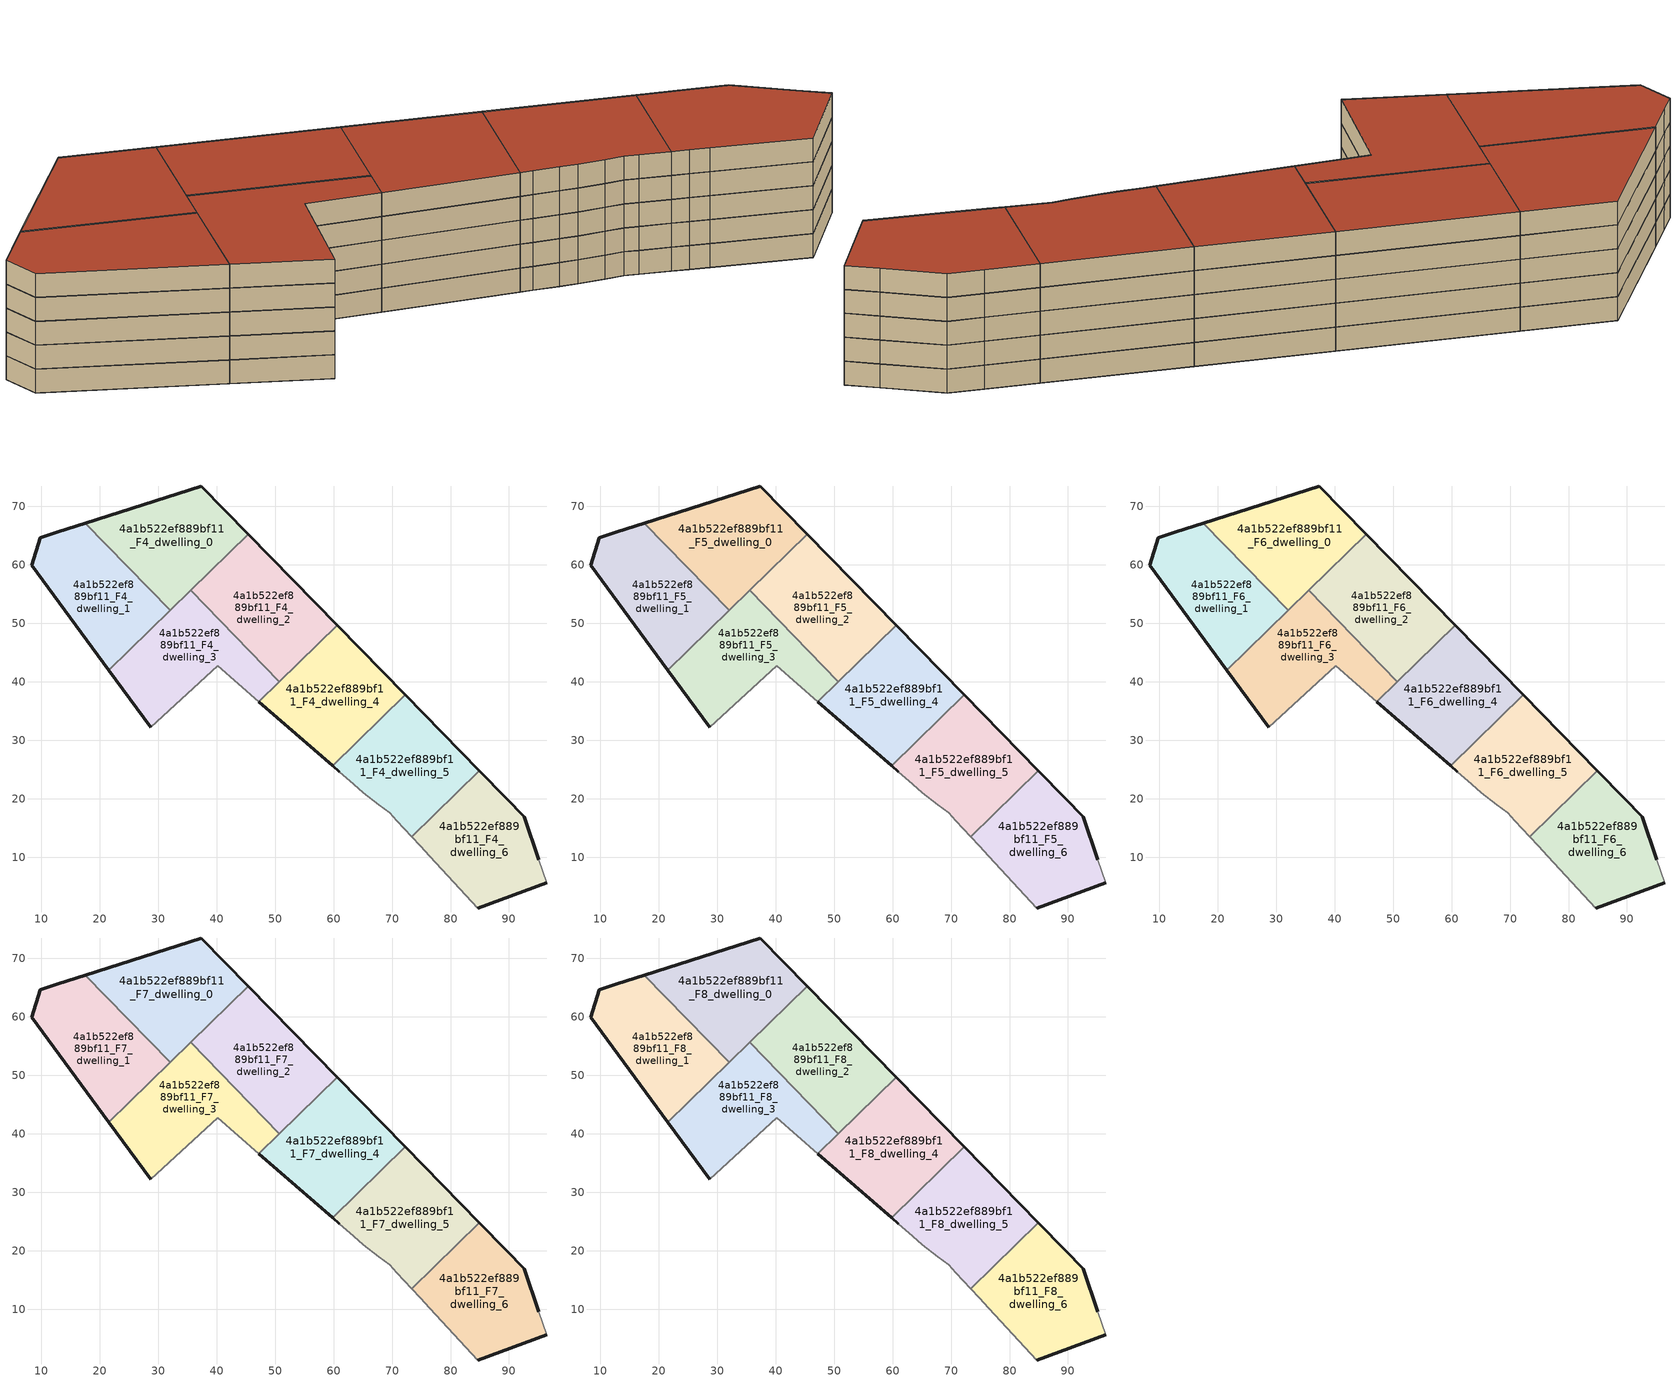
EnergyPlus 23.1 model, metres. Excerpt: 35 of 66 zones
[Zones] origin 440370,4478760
4a1b522ef889bf11_F4_dwelling_0
 floor to 4a1b522ef889bf11_F3_dwelling_0 (EU_floor_Construction): 45.41,65.28 37.37,73.5 17.57,67.16 32.09,52.28 z12
 wall outside (EU_wall_Construction): 17.57,67.16 37.37,73.5 45.41,65.28 z12:15
 wall to 4a1b522ef889bf11_F4_dwelling_1 (EU_wall_Construction): 32.09,52.28 17.57,67.16 z12:15
 wall to 4a1b522ef889bf11_F4_dwelling_2 (EU_wall_Construction): 45.41,65.28 35.53,55.63 z12:15
 wall to 4a1b522ef889bf11_F4_dwelling_3 (EU_wall_Construction): 35.53,55.63 32.09,52.28 z12:15
4a1b522ef889bf11_F4_dwelling_1
 floor to 4a1b522ef889bf11_F3_dwelling_1 (EU_floor_Construction): 32.09,52.28 17.57,67.16 12.9,65.66 9.87,64.66 8.34,59.91 21.53,41.97 z12
 wall outside (EU_wall_Construction): 21.53,41.97 8.34,59.91 9.87,64.66 12.9,65.66 17.57,67.16 z12:15
 wall to 4a1b522ef889bf11_F4_dwelling_3 (EU_wall_Construction): 32.09,52.28 21.53,41.97 z12:15
4a1b522ef889bf11_F4_dwelling_2
 floor to 4a1b522ef889bf11_F3_dwelling_2 (EU_floor_Construction): 60.62,49.7 45.41,65.28 35.53,55.63 50.74,40.06 z12
 wall outside (EU_wall_Construction): 45.41,65.28 60.62,49.7 z12:15
 wall to 4a1b522ef889bf11_F4_dwelling_3 (EU_wall_Construction): 50.74,40.06 35.53,55.63 z12:15
 wall to 4a1b522ef889bf11_F4_dwelling_4 (EU_wall_Construction): 60.62,49.7 50.74,40.06 z12:15
4a1b522ef889bf11_F4_dwelling_3
 floor to 4a1b522ef889bf11_F3_dwelling_3 (EU_floor_Construction): 47.23,36.63 50.74,40.06 35.53,55.63 21.53,41.97 28.71,32.21 40.22,42.74 z12
 wall outside (EU_wall_Construction): 28.71,32.21 21.53,41.97 z12:15
 wall adiabatic (EU_wall_Construction): 47.23,36.63 40.22,42.74 28.71,32.21 z12:15
 wall to 4a1b522ef889bf11_F4_dwelling_4 (EU_wall_Construction): 50.74,40.06 47.23,36.63 z12:15
4a1b522ef889bf11_F4_dwelling_4
 floor to 4a1b522ef889bf11_F3_dwelling_4 (EU_floor_Construction): 72.26,37.77 60.62,49.7 47.23,36.63 59.84,25.65 z12
 wall outside (EU_wall_Construction): 60.62,49.7 72.26,37.77 / 59.84,25.65 47.23,36.63 z12:15
 wall to 4a1b522ef889bf11_F4_dwelling_5 (EU_wall_Construction): 72.26,37.77 59.84,25.65 z12:15
4a1b522ef889bf11_F4_dwelling_5
 floor to 4a1b522ef889bf11_F3_dwelling_5 (EU_floor_Construction): 84.93,24.8 72.26,37.77 59.84,25.65 60.96,24.67 63.45,22.49 65.11,21.04 67.74,18.99 69.6,17.61 70.79,16.29 73.37,13.51 z12
 wall outside (EU_wall_Construction): 60.96,24.67 59.84,25.65 / 72.26,37.77 84.93,24.8 z12:15
 wall adiabatic (EU_wall_Construction): 73.37,13.51 70.79,16.29 69.6,17.61 67.74,18.99 65.11,21.04 63.45,22.49 60.96,24.67 z12:15
 wall to 4a1b522ef889bf11_F4_dwelling_6 (EU_wall_Construction): 84.93,24.8 73.37,13.51 z12:15
4a1b522ef889bf11_F4_dwelling_6
 floor to 4a1b522ef889bf11_F3_dwelling_6 (EU_floor_Construction): 96.5,5.63 95.13,9.55 92.6,16.93 89.51,20.11 84.93,24.8 73.37,13.51 74.79,11.99 76.44,10.2 84.65,1.33 z12
 wall outside (EU_wall_Construction): 96.5,5.63 84.65,1.33 / 84.93,24.8 89.51,20.11 92.6,16.93 95.13,9.55 z12:15
 wall adiabatic (EU_wall_Construction): 95.13,9.55 96.5,5.63 / 84.65,1.33 76.44,10.2 74.79,11.99 73.37,13.51 z12:15
4a1b522ef889bf11_F5_dwelling_0
 floor to 4a1b522ef889bf11_F4_dwelling_0 (EU_floor_Construction): 45.41,65.28 37.37,73.5 17.57,67.16 32.09,52.28 z15
 wall outside (EU_wall_Construction): 17.57,67.16 37.37,73.5 45.41,65.28 z15:18
 wall to 4a1b522ef889bf11_F5_dwelling_1 (EU_wall_Construction): 32.09,52.28 17.57,67.16 z15:18
 wall to 4a1b522ef889bf11_F5_dwelling_2 (EU_wall_Construction): 45.41,65.28 35.53,55.63 z15:18
 wall to 4a1b522ef889bf11_F5_dwelling_3 (EU_wall_Construction): 35.53,55.63 32.09,52.28 z15:18
4a1b522ef889bf11_F5_dwelling_1
 floor to 4a1b522ef889bf11_F4_dwelling_1 (EU_floor_Construction): 32.09,52.28 17.57,67.16 12.9,65.66 9.87,64.66 8.34,59.91 21.53,41.97 z15
 wall outside (EU_wall_Construction): 21.53,41.97 8.34,59.91 9.87,64.66 12.9,65.66 17.57,67.16 z15:18
 wall to 4a1b522ef889bf11_F5_dwelling_3 (EU_wall_Construction): 32.09,52.28 21.53,41.97 z15:18
4a1b522ef889bf11_F5_dwelling_2
 floor to 4a1b522ef889bf11_F4_dwelling_2 (EU_floor_Construction): 60.62,49.7 45.41,65.28 35.53,55.63 50.74,40.06 z15
 wall outside (EU_wall_Construction): 45.41,65.28 60.62,49.7 z15:18
 wall to 4a1b522ef889bf11_F5_dwelling_3 (EU_wall_Construction): 50.74,40.06 35.53,55.63 z15:18
 wall to 4a1b522ef889bf11_F5_dwelling_4 (EU_wall_Construction): 60.62,49.7 50.74,40.06 z15:18
4a1b522ef889bf11_F5_dwelling_3
 floor to 4a1b522ef889bf11_F4_dwelling_3 (EU_floor_Construction): 47.23,36.63 50.74,40.06 35.53,55.63 21.53,41.97 28.71,32.21 40.22,42.74 z15
 wall outside (EU_wall_Construction): 28.71,32.21 21.53,41.97 z15:18
 wall adiabatic (EU_wall_Construction): 47.23,36.63 40.22,42.74 28.71,32.21 z15:18
 wall to 4a1b522ef889bf11_F5_dwelling_4 (EU_wall_Construction): 50.74,40.06 47.23,36.63 z15:18
4a1b522ef889bf11_F5_dwelling_4
 floor to 4a1b522ef889bf11_F4_dwelling_4 (EU_floor_Construction): 72.26,37.77 60.62,49.7 47.23,36.63 59.84,25.65 z15
 wall outside (EU_wall_Construction): 60.62,49.7 72.26,37.77 / 59.84,25.65 47.23,36.63 z15:18
 wall to 4a1b522ef889bf11_F5_dwelling_5 (EU_wall_Construction): 72.26,37.77 59.84,25.65 z15:18
4a1b522ef889bf11_F5_dwelling_5
 floor to 4a1b522ef889bf11_F4_dwelling_5 (EU_floor_Construction): 84.93,24.8 72.26,37.77 59.84,25.65 60.96,24.67 63.45,22.49 65.11,21.04 67.74,18.99 69.6,17.61 70.79,16.29 73.37,13.51 z15
 wall outside (EU_wall_Construction): 60.96,24.67 59.84,25.65 / 72.26,37.77 84.93,24.8 z15:18
 wall adiabatic (EU_wall_Construction): 73.37,13.51 70.79,16.29 69.6,17.61 67.74,18.99 65.11,21.04 63.45,22.49 60.96,24.67 z15:18
 wall to 4a1b522ef889bf11_F5_dwelling_6 (EU_wall_Construction): 84.93,24.8 73.37,13.51 z15:18
4a1b522ef889bf11_F5_dwelling_6
 floor to 4a1b522ef889bf11_F4_dwelling_6 (EU_floor_Construction): 96.5,5.63 95.13,9.55 92.6,16.93 89.51,20.11 84.93,24.8 73.37,13.51 74.79,11.99 76.44,10.2 84.65,1.33 z15
 wall outside (EU_wall_Construction): 96.5,5.63 84.65,1.33 / 84.93,24.8 89.51,20.11 92.6,16.93 95.13,9.55 z15:18
 wall adiabatic (EU_wall_Construction): 95.13,9.55 96.5,5.63 / 84.65,1.33 76.44,10.2 74.79,11.99 73.37,13.51 z15:18
4a1b522ef889bf11_F6_dwelling_0
 floor to 4a1b522ef889bf11_F5_dwelling_0 (EU_floor_Construction): 45.41,65.28 37.37,73.5 17.57,67.16 32.09,52.28 z18
 wall outside (EU_wall_Construction): 17.57,67.16 37.37,73.5 45.41,65.28 z18:21
 wall to 4a1b522ef889bf11_F6_dwelling_1 (EU_wall_Construction): 32.09,52.28 17.57,67.16 z18:21
 wall to 4a1b522ef889bf11_F6_dwelling_2 (EU_wall_Construction): 45.41,65.28 35.53,55.63 z18:21
 wall to 4a1b522ef889bf11_F6_dwelling_3 (EU_wall_Construction): 35.53,55.63 32.09,52.28 z18:21
4a1b522ef889bf11_F6_dwelling_1
 floor to 4a1b522ef889bf11_F5_dwelling_1 (EU_floor_Construction): 32.09,52.28 17.57,67.16 12.9,65.66 9.87,64.66 8.34,59.91 21.53,41.97 z18
 wall outside (EU_wall_Construction): 21.53,41.97 8.34,59.91 9.87,64.66 12.9,65.66 17.57,67.16 z18:21
 wall to 4a1b522ef889bf11_F6_dwelling_3 (EU_wall_Construction): 32.09,52.28 21.53,41.97 z18:21
4a1b522ef889bf11_F6_dwelling_2
 floor to 4a1b522ef889bf11_F5_dwelling_2 (EU_floor_Construction): 60.62,49.7 45.41,65.28 35.53,55.63 50.74,40.06 z18
 wall outside (EU_wall_Construction): 45.41,65.28 60.62,49.7 z18:21
 wall to 4a1b522ef889bf11_F6_dwelling_3 (EU_wall_Construction): 50.74,40.06 35.53,55.63 z18:21
 wall to 4a1b522ef889bf11_F6_dwelling_4 (EU_wall_Construction): 60.62,49.7 50.74,40.06 z18:21
4a1b522ef889bf11_F6_dwelling_3
 floor to 4a1b522ef889bf11_F5_dwelling_3 (EU_floor_Construction): 47.23,36.63 50.74,40.06 35.53,55.63 21.53,41.97 28.71,32.21 40.22,42.74 z18
 wall outside (EU_wall_Construction): 28.71,32.21 21.53,41.97 z18:21
 wall adiabatic (EU_wall_Construction): 47.23,36.63 40.22,42.74 28.71,32.21 z18:21
 wall to 4a1b522ef889bf11_F6_dwelling_4 (EU_wall_Construction): 50.74,40.06 47.23,36.63 z18:21
4a1b522ef889bf11_F6_dwelling_4
 floor to 4a1b522ef889bf11_F5_dwelling_4 (EU_floor_Construction): 72.26,37.77 60.62,49.7 47.23,36.63 59.84,25.65 z18
 wall outside (EU_wall_Construction): 60.62,49.7 72.26,37.77 / 59.84,25.65 47.23,36.63 z18:21
 wall to 4a1b522ef889bf11_F6_dwelling_5 (EU_wall_Construction): 72.26,37.77 59.84,25.65 z18:21
4a1b522ef889bf11_F6_dwelling_5
 floor to 4a1b522ef889bf11_F5_dwelling_5 (EU_floor_Construction): 84.93,24.8 72.26,37.77 59.84,25.65 60.96,24.67 63.45,22.49 65.11,21.04 67.74,18.99 69.6,17.61 70.79,16.29 73.37,13.51 z18
 wall outside (EU_wall_Construction): 60.96,24.67 59.84,25.65 / 72.26,37.77 84.93,24.8 z18:21
 wall adiabatic (EU_wall_Construction): 73.37,13.51 70.79,16.29 69.6,17.61 67.74,18.99 65.11,21.04 63.45,22.49 60.96,24.67 z18:21
 wall to 4a1b522ef889bf11_F6_dwelling_6 (EU_wall_Construction): 84.93,24.8 73.37,13.51 z18:21
4a1b522ef889bf11_F6_dwelling_6
 floor to 4a1b522ef889bf11_F5_dwelling_6 (EU_floor_Construction): 96.5,5.63 95.13,9.55 92.6,16.93 89.51,20.11 84.93,24.8 73.37,13.51 74.79,11.99 76.44,10.2 84.65,1.33 z18
 wall outside (EU_wall_Construction): 96.5,5.63 84.65,1.33 / 84.93,24.8 89.51,20.11 92.6,16.93 95.13,9.55 z18:21
 wall adiabatic (EU_wall_Construction): 95.13,9.55 96.5,5.63 / 84.65,1.33 76.44,10.2 74.79,11.99 73.37,13.51 z18:21
4a1b522ef889bf11_F7_dwelling_0
 floor to 4a1b522ef889bf11_F6_dwelling_0 (EU_floor_Construction): 45.41,65.28 37.37,73.5 17.57,67.16 32.09,52.28 z21
 wall outside (EU_wall_Construction): 17.57,67.16 37.37,73.5 45.41,65.28 z21:24
 wall to 4a1b522ef889bf11_F7_dwelling_1 (EU_wall_Construction): 32.09,52.28 17.57,67.16 z21:24
 wall to 4a1b522ef889bf11_F7_dwelling_2 (EU_wall_Construction): 45.41,65.28 35.53,55.63 z21:24
 wall to 4a1b522ef889bf11_F7_dwelling_3 (EU_wall_Construction): 35.53,55.63 32.09,52.28 z21:24
4a1b522ef889bf11_F7_dwelling_1
 floor to 4a1b522ef889bf11_F6_dwelling_1 (EU_floor_Construction): 32.09,52.28 17.57,67.16 12.9,65.66 9.87,64.66 8.34,59.91 21.53,41.97 z21
 wall outside (EU_wall_Construction): 21.53,41.97 8.34,59.91 9.87,64.66 12.9,65.66 17.57,67.16 z21:24
 wall to 4a1b522ef889bf11_F7_dwelling_3 (EU_wall_Construction): 32.09,52.28 21.53,41.97 z21:24
4a1b522ef889bf11_F7_dwelling_2
 floor to 4a1b522ef889bf11_F6_dwelling_2 (EU_floor_Construction): 60.62,49.7 45.41,65.28 35.53,55.63 50.74,40.06 z21
 wall outside (EU_wall_Construction): 45.41,65.28 60.62,49.7 z21:24
 wall to 4a1b522ef889bf11_F7_dwelling_3 (EU_wall_Construction): 50.74,40.06 35.53,55.63 z21:24
 wall to 4a1b522ef889bf11_F7_dwelling_4 (EU_wall_Construction): 60.62,49.7 50.74,40.06 z21:24
4a1b522ef889bf11_F7_dwelling_3
 floor to 4a1b522ef889bf11_F6_dwelling_3 (EU_floor_Construction): 47.23,36.63 50.74,40.06 35.53,55.63 21.53,41.97 28.71,32.21 40.22,42.74 z21
 wall outside (EU_wall_Construction): 28.71,32.21 21.53,41.97 z21:24
 wall adiabatic (EU_wall_Construction): 47.23,36.63 40.22,42.74 28.71,32.21 z21:24
 wall to 4a1b522ef889bf11_F7_dwelling_4 (EU_wall_Construction): 50.74,40.06 47.23,36.63 z21:24
4a1b522ef889bf11_F7_dwelling_4
 floor to 4a1b522ef889bf11_F6_dwelling_4 (EU_floor_Construction): 72.26,37.77 60.62,49.7 47.23,36.63 59.84,25.65 z21
 wall outside (EU_wall_Construction): 60.62,49.7 72.26,37.77 / 59.84,25.65 47.23,36.63 z21:24
 wall to 4a1b522ef889bf11_F7_dwelling_5 (EU_wall_Construction): 72.26,37.77 59.84,25.65 z21:24
4a1b522ef889bf11_F7_dwelling_5
 floor to 4a1b522ef889bf11_F6_dwelling_5 (EU_floor_Construction): 84.93,24.8 72.26,37.77 59.84,25.65 60.96,24.67 63.45,22.49 65.11,21.04 67.74,18.99 69.6,17.61 70.79,16.29 73.37,13.51 z21
 wall outside (EU_wall_Construction): 60.96,24.67 59.84,25.65 / 72.26,37.77 84.93,24.8 z21:24
 wall adiabatic (EU_wall_Construction): 73.37,13.51 70.79,16.29 69.6,17.61 67.74,18.99 65.11,21.04 63.45,22.49 60.96,24.67 z21:24
 wall to 4a1b522ef889bf11_F7_dwelling_6 (EU_wall_Construction): 84.93,24.8 73.37,13.51 z21:24
4a1b522ef889bf11_F7_dwelling_6
 floor to 4a1b522ef889bf11_F6_dwelling_6 (EU_floor_Construction): 96.5,5.63 95.13,9.55 92.6,16.93 89.51,20.11 84.93,24.8 73.37,13.51 74.79,11.99 76.44,10.2 84.65,1.33 z21
 wall outside (EU_wall_Construction): 96.5,5.63 84.65,1.33 / 84.93,24.8 89.51,20.11 92.6,16.93 95.13,9.55 z21:24
 wall adiabatic (EU_wall_Construction): 95.13,9.55 96.5,5.63 / 84.65,1.33 76.44,10.2 74.79,11.99 73.37,13.51 z21:24
4a1b522ef889bf11_F8_dwelling_0
 floor to 4a1b522ef889bf11_F7_dwelling_0 (EU_floor_Construction): 45.41,65.28 37.37,73.5 17.57,67.16 32.09,52.28 z24
 wall outside (EU_wall_Construction): 17.57,67.16 37.37,73.5 45.41,65.28 z24:27
 wall to 4a1b522ef889bf11_F8_dwelling_1 (EU_wall_Construction): 32.09,52.28 17.57,67.16 z24:27
 wall to 4a1b522ef889bf11_F8_dwelling_2 (EU_wall_Construction): 45.41,65.28 35.53,55.63 z24:27
 wall to 4a1b522ef889bf11_F8_dwelling_3 (EU_wall_Construction): 35.53,55.63 32.09,52.28 z24:27
 roof outside (EU_roof_Construction): 37.37,73.5 45.41,65.28 32.09,52.28 17.57,67.16 z27
4a1b522ef889bf11_F8_dwelling_1
 floor to 4a1b522ef889bf11_F7_dwelling_1 (EU_floor_Construction): 32.09,52.28 17.57,67.16 12.9,65.66 9.87,64.66 8.34,59.91 21.53,41.97 z24
 wall outside (EU_wall_Construction): 21.53,41.97 8.34,59.91 9.87,64.66 12.9,65.66 17.57,67.16 z24:27
 wall to 4a1b522ef889bf11_F8_dwelling_3 (EU_wall_Construction): 32.09,52.28 21.53,41.97 z24:27
 roof outside (EU_roof_Construction): 17.57,67.16 32.09,52.28 21.53,41.97 8.34,59.91 9.87,64.66 12.9,65.66 z27
4a1b522ef889bf11_F8_dwelling_2
 floor to 4a1b522ef889bf11_F7_dwelling_2 (EU_floor_Construction): 60.62,49.7 45.41,65.28 35.53,55.63 50.74,40.06 z24
 wall outside (EU_wall_Construction): 45.41,65.28 60.62,49.7 z24:27
 wall to 4a1b522ef889bf11_F8_dwelling_3 (EU_wall_Construction): 50.74,40.06 35.53,55.63 z24:27
 wall to 4a1b522ef889bf11_F8_dwelling_4 (EU_wall_Construction): 60.62,49.7 50.74,40.06 z24:27
 roof outside (EU_roof_Construction): 45.41,65.28 60.62,49.7 50.74,40.06 35.53,55.63 z27
4a1b522ef889bf11_F8_dwelling_3
 floor to 4a1b522ef889bf11_F7_dwelling_3 (EU_floor_Construction): 47.23,36.63 50.74,40.06 35.53,55.63 21.53,41.97 28.71,32.21 40.22,42.74 z24
 wall outside (EU_wall_Construction): 28.71,32.21 21.53,41.97 z24:27
 wall adiabatic (EU_wall_Construction): 47.23,36.63 40.22,42.74 28.71,32.21 z24:27
 wall to 4a1b522ef889bf11_F8_dwelling_4 (EU_wall_Construction): 50.74,40.06 47.23,36.63 z24:27
 roof outside (EU_roof_Construction): 35.53,55.63 50.74,40.06 47.23,36.63 40.22,42.74 28.71,32.21 21.53,41.97 z27
4a1b522ef889bf11_F8_dwelling_4
 floor to 4a1b522ef889bf11_F7_dwelling_4 (EU_floor_Construction): 72.26,37.77 60.62,49.7 47.23,36.63 59.84,25.65 z24
 wall outside (EU_wall_Construction): 60.62,49.7 72.26,37.77 / 59.84,25.65 47.23,36.63 z24:27
 wall to 4a1b522ef889bf11_F8_dwelling_5 (EU_wall_Construction): 72.26,37.77 59.84,25.65 z24:27
 roof outside (EU_roof_Construction): 60.62,49.7 72.26,37.77 59.84,25.65 47.23,36.63 z27
4a1b522ef889bf11_F8_dwelling_5
 floor to 4a1b522ef889bf11_F7_dwelling_5 (EU_floor_Construction): 84.93,24.8 72.26,37.77 59.84,25.65 60.96,24.67 63.45,22.49 65.11,21.04 67.74,18.99 69.6,17.61 70.79,16.29 73.37,13.51 z24
 wall outside (EU_wall_Construction): 60.96,24.67 59.84,25.65 / 72.26,37.77 84.93,24.8 z24:27
 wall adiabatic (EU_wall_Construction): 73.37,13.51 70.79,16.29 69.6,17.61 67.74,18.99 65.11,21.04 63.45,22.49 60.96,24.67 z24:27
 wall to 4a1b522ef889bf11_F8_dwelling_6 (EU_wall_Construction): 84.93,24.8 73.37,13.51 z24:27
 roof outside (EU_roof_Construction): 72.26,37.77 84.93,24.8 73.37,13.51 70.79,16.29 69.6,17.61 67.74,18.99 65.11,21.04 63.45,22.49 60.96,24.67 59.84,25.65 z27
4a1b522ef889bf11_F8_dwelling_6
 floor to 4a1b522ef889bf11_F7_dwelling_6 (EU_floor_Construction): 96.5,5.63 95.13,9.55 92.6,16.93 89.51,20.11 84.93,24.8 73.37,13.51 74.79,11.99 76.44,10.2 84.65,1.33 z24
 wall outside (EU_wall_Construction): 96.5,5.63 84.65,1.33 / 84.93,24.8 89.51,20.11 92.6,16.93 95.13,9.55 z24:27
 wall adiabatic (EU_wall_Construction): 95.13,9.55 96.5,5.63 / 84.65,1.33 76.44,10.2 74.79,11.99 73.37,13.51 z24:27
 roof outside (EU_roof_Construction): 89.51,20.11 92.6,16.93 95.13,9.55 96.5,5.63 84.65,1.33 76.44,10.2 74.79,11.99 73.37,13.51 84.93,24.8 z27
[Building]
EU S2 Campaign: North Axis=0; Terrain=City; Solar Distribution=FullExterior
[Site:Location]
Madrid: Latitude=40.5; Longitude=-3.5; Time Zone=1; Elevation=609
[SizingPeriod:WeatherFileDays]
AnnualSizingPeriod: Begin Month=1; Begin Day of Month=1; End Month=12; End Day of Month=31; Day of Week for Start Day=Monday; Use Weather File Daylight Saving Period=No; Use Weather File Rain and Snow Indicators=No
[MATERIAL]
EU_InternalMass_Material: Roughness=MediumRough; Thickness=0.1; Conductivity=1; Density=1800; Specific Heat=900; Thermal Absorptance=0.9; Solar Absorptance=0.7; Visible Absorptance=0.7
[MATERIAL:NOMASS] Roughness=MediumRough; Thermal Absorptance=0.9; Solar Absorptance=0.7; Visible Absorptance=0.7
Name | Thermal Resistance
EU_wall_NoMass | 1.60022
EU_roof_NoMass | 1.57597
EU_floor_NoMass | 0.470652
[CONSTRUCTION]
EU_wall_Construction: EU_wall_NoMass
EU_roof_Construction: EU_roof_NoMass
EU_floor_Construction: EU_floor_NoMass
EU_InternalMass_Construction: EU_InternalMass_Material
[ZONE] Type=1; Multiplier=1; Ceiling Height=autocalculate; Floor Area=autocalculate; Part of Total Floor Area=Yes
Name | Volume
4a1b522ef889bf11_F4_dwelling_0; 4a1b522ef889bf11_F5_dwelling_0; 4a1b522ef889bf11_F6_dwelling_0; 4a1b522ef889bf11_F7_dwelling_0; 4a1b522ef889bf11_F8_dwelling_0 | 901.33
4a1b522ef889bf11_F4_dwelling_1; 4a1b522ef889bf11_F5_dwelling_1; 4a1b522ef889bf11_F6_dwelling_1; 4a1b522ef889bf11_F7_dwelling_1; 4a1b522ef889bf11_F8_dwelling_1 | 901.352
4a1b522ef889bf11_F4_dwelling_2; 4a1b522ef889bf11_F5_dwelling_2; 4a1b522ef889bf11_F6_dwelling_2; 4a1b522ef889bf11_F7_dwelling_2; 4a1b522ef889bf11_F8_dwelling_2 | 901.37
4a1b522ef889bf11_F4_dwelling_3; 4a1b522ef889bf11_F5_dwelling_3; 4a1b522ef889bf11_F6_dwelling_3; 4a1b522ef889bf11_F7_dwelling_3; 4a1b522ef889bf11_F8_dwelling_3 | 901.298
4a1b522ef889bf11_F4_dwelling_4; 4a1b522ef889bf11_F5_dwelling_4; 4a1b522ef889bf11_F6_dwelling_4; 4a1b522ef889bf11_F7_dwelling_4; 4a1b522ef889bf11_F8_dwelling_4 | 901.339
4a1b522ef889bf11_F4_dwelling_5; 4a1b522ef889bf11_F5_dwelling_5; 4a1b522ef889bf11_F6_dwelling_5; 4a1b522ef889bf11_F7_dwelling_5; 4a1b522ef889bf11_F8_dwelling_5 | 901.329
4a1b522ef889bf11_F4_dwelling_6; 4a1b522ef889bf11_F5_dwelling_6; 4a1b522ef889bf11_F6_dwelling_6; 4a1b522ef889bf11_F7_dwelling_6; 4a1b522ef889bf11_F8_dwelling_6 | 901.346
[INTERNALMASS] Construction=EU_InternalMass_Construction
Name | Zone or ZoneList | Surface Area
4a1b522ef889bf11_F4_dwelling_0_EU_InternalMass | 4a1b522ef889bf11_F4_dwelling_0 | 300.444
4a1b522ef889bf11_F4_dwelling_1_EU_InternalMass | 4a1b522ef889bf11_F4_dwelling_1 | 300.452
4a1b522ef889bf11_F4_dwelling_2_EU_InternalMass | 4a1b522ef889bf11_F4_dwelling_2 | 300.46
4a1b522ef889bf11_F4_dwelling_3_EU_InternalMass | 4a1b522ef889bf11_F4_dwelling_3 | 300.431
4a1b522ef889bf11_F4_dwelling_4_EU_InternalMass | 4a1b522ef889bf11_F4_dwelling_4 | 300.446
4a1b522ef889bf11_F4_dwelling_5_EU_InternalMass | 4a1b522ef889bf11_F4_dwelling_5 | 300.443
4a1b522ef889bf11_F4_dwelling_6_EU_InternalMass | 4a1b522ef889bf11_F4_dwelling_6 | 300.449
4a1b522ef889bf11_F5_dwelling_0_EU_InternalMass | 4a1b522ef889bf11_F5_dwelling_0 | 300.444
4a1b522ef889bf11_F5_dwelling_1_EU_InternalMass | 4a1b522ef889bf11_F5_dwelling_1 | 300.452
4a1b522ef889bf11_F5_dwelling_2_EU_InternalMass | 4a1b522ef889bf11_F5_dwelling_2 | 300.46
4a1b522ef889bf11_F5_dwelling_3_EU_InternalMass | 4a1b522ef889bf11_F5_dwelling_3 | 300.431
4a1b522ef889bf11_F5_dwelling_4_EU_InternalMass | 4a1b522ef889bf11_F5_dwelling_4 | 300.446
4a1b522ef889bf11_F5_dwelling_5_EU_InternalMass | 4a1b522ef889bf11_F5_dwelling_5 | 300.443
4a1b522ef889bf11_F5_dwelling_6_EU_InternalMass | 4a1b522ef889bf11_F5_dwelling_6 | 300.449
4a1b522ef889bf11_F6_dwelling_0_EU_InternalMass | 4a1b522ef889bf11_F6_dwelling_0 | 300.444
4a1b522ef889bf11_F6_dwelling_1_EU_InternalMass | 4a1b522ef889bf11_F6_dwelling_1 | 300.452
4a1b522ef889bf11_F6_dwelling_2_EU_InternalMass | 4a1b522ef889bf11_F6_dwelling_2 | 300.46
4a1b522ef889bf11_F6_dwelling_3_EU_InternalMass | 4a1b522ef889bf11_F6_dwelling_3 | 300.431
4a1b522ef889bf11_F6_dwelling_4_EU_InternalMass | 4a1b522ef889bf11_F6_dwelling_4 | 300.446
4a1b522ef889bf11_F6_dwelling_5_EU_InternalMass | 4a1b522ef889bf11_F6_dwelling_5 | 300.443
4a1b522ef889bf11_F6_dwelling_6_EU_InternalMass | 4a1b522ef889bf11_F6_dwelling_6 | 300.449
4a1b522ef889bf11_F7_dwelling_0_EU_InternalMass | 4a1b522ef889bf11_F7_dwelling_0 | 300.444
4a1b522ef889bf11_F7_dwelling_1_EU_InternalMass | 4a1b522ef889bf11_F7_dwelling_1 | 300.452
4a1b522ef889bf11_F7_dwelling_2_EU_InternalMass | 4a1b522ef889bf11_F7_dwelling_2 | 300.46
4a1b522ef889bf11_F7_dwelling_3_EU_InternalMass | 4a1b522ef889bf11_F7_dwelling_3 | 300.431
4a1b522ef889bf11_F7_dwelling_4_EU_InternalMass | 4a1b522ef889bf11_F7_dwelling_4 | 300.446
4a1b522ef889bf11_F7_dwelling_5_EU_InternalMass | 4a1b522ef889bf11_F7_dwelling_5 | 300.443
4a1b522ef889bf11_F7_dwelling_6_EU_InternalMass | 4a1b522ef889bf11_F7_dwelling_6 | 300.449
4a1b522ef889bf11_F8_dwelling_0_EU_InternalMass | 4a1b522ef889bf11_F8_dwelling_0 | 300.444
4a1b522ef889bf11_F8_dwelling_1_EU_InternalMass | 4a1b522ef889bf11_F8_dwelling_1 | 300.452
4a1b522ef889bf11_F8_dwelling_2_EU_InternalMass | 4a1b522ef889bf11_F8_dwelling_2 | 300.46
4a1b522ef889bf11_F8_dwelling_3_EU_InternalMass | 4a1b522ef889bf11_F8_dwelling_3 | 300.431
4a1b522ef889bf11_F8_dwelling_4_EU_InternalMass | 4a1b522ef889bf11_F8_dwelling_4 | 300.446
4a1b522ef889bf11_F8_dwelling_5_EU_InternalMass | 4a1b522ef889bf11_F8_dwelling_5 | 300.443
4a1b522ef889bf11_F8_dwelling_6_EU_InternalMass | 4a1b522ef889bf11_F8_dwelling_6 | 300.449
[OTHEREQUIPMENT] Fuel Type=Electricity; Design Level Calculation Method=Watts/Area; Power per Zone Floor Area=1; Fraction Latent=0; Fraction Radiant=0; Fraction Lost=0; Carbon Dioxide Generation Rate=0; EndUse Subcategory=EU_Step8_InternalGains
Name | Zone or ZoneList or Space or SpaceList | Schedule
EU_Step8_InternalGain_4a1b522ef889bf11_F4_dwelling_0_f000 | 4a1b522ef889bf11_F4_dwelling_0 | EU_Step8_GainSchedule_4a1b522ef889bf11_F4_dwelling_0_f000
EU_Step8_InternalGain_4a1b522ef889bf11_F4_dwelling_1_f000 | 4a1b522ef889bf11_F4_dwelling_1 | EU_Step8_GainSchedule_4a1b522ef889bf11_F4_dwelling_1_f000
EU_Step8_InternalGain_4a1b522ef889bf11_F4_dwelling_2_f000 | 4a1b522ef889bf11_F4_dwelling_2 | EU_Step8_GainSchedule_4a1b522ef889bf11_F4_dwelling_2_f000
EU_Step8_InternalGain_4a1b522ef889bf11_F4_dwelling_3_f000 | 4a1b522ef889bf11_F4_dwelling_3 | EU_Step8_GainSchedule_4a1b522ef889bf11_F4_dwelling_3_f000
EU_Step8_InternalGain_4a1b522ef889bf11_F4_dwelling_4_f000 | 4a1b522ef889bf11_F4_dwelling_4 | EU_Step8_GainSchedule_4a1b522ef889bf11_F4_dwelling_4_f000
EU_Step8_InternalGain_4a1b522ef889bf11_F4_dwelling_5_f000 | 4a1b522ef889bf11_F4_dwelling_5 | EU_Step8_GainSchedule_4a1b522ef889bf11_F4_dwelling_5_f000
EU_Step8_InternalGain_4a1b522ef889bf11_F4_dwelling_6_f000 | 4a1b522ef889bf11_F4_dwelling_6 | EU_Step8_GainSchedule_4a1b522ef889bf11_F4_dwelling_6_f000
EU_Step8_InternalGain_4a1b522ef889bf11_F5_dwelling_0_f000 | 4a1b522ef889bf11_F5_dwelling_0 | EU_Step8_GainSchedule_4a1b522ef889bf11_F5_dwelling_0_f000
EU_Step8_InternalGain_4a1b522ef889bf11_F5_dwelling_1_f000 | 4a1b522ef889bf11_F5_dwelling_1 | EU_Step8_GainSchedule_4a1b522ef889bf11_F5_dwelling_1_f000
EU_Step8_InternalGain_4a1b522ef889bf11_F5_dwelling_2_f000 | 4a1b522ef889bf11_F5_dwelling_2 | EU_Step8_GainSchedule_4a1b522ef889bf11_F5_dwelling_2_f000
EU_Step8_InternalGain_4a1b522ef889bf11_F5_dwelling_3_f000 | 4a1b522ef889bf11_F5_dwelling_3 | EU_Step8_GainSchedule_4a1b522ef889bf11_F5_dwelling_3_f000
EU_Step8_InternalGain_4a1b522ef889bf11_F5_dwelling_4_f000 | 4a1b522ef889bf11_F5_dwelling_4 | EU_Step8_GainSchedule_4a1b522ef889bf11_F5_dwelling_4_f000
EU_Step8_InternalGain_4a1b522ef889bf11_F5_dwelling_5_f000 | 4a1b522ef889bf11_F5_dwelling_5 | EU_Step8_GainSchedule_4a1b522ef889bf11_F5_dwelling_5_f000
EU_Step8_InternalGain_4a1b522ef889bf11_F5_dwelling_6_f000 | 4a1b522ef889bf11_F5_dwelling_6 | EU_Step8_GainSchedule_4a1b522ef889bf11_F5_dwelling_6_f000
EU_Step8_InternalGain_4a1b522ef889bf11_F6_dwelling_0_f000 | 4a1b522ef889bf11_F6_dwelling_0 | EU_Step8_GainSchedule_4a1b522ef889bf11_F6_dwelling_0_f000
EU_Step8_InternalGain_4a1b522ef889bf11_F6_dwelling_1_f000 | 4a1b522ef889bf11_F6_dwelling_1 | EU_Step8_GainSchedule_4a1b522ef889bf11_F6_dwelling_1_f000
EU_Step8_InternalGain_4a1b522ef889bf11_F6_dwelling_2_f000 | 4a1b522ef889bf11_F6_dwelling_2 | EU_Step8_GainSchedule_4a1b522ef889bf11_F6_dwelling_2_f000
EU_Step8_InternalGain_4a1b522ef889bf11_F6_dwelling_3_f000 | 4a1b522ef889bf11_F6_dwelling_3 | EU_Step8_GainSchedule_4a1b522ef889bf11_F6_dwelling_3_f000
EU_Step8_InternalGain_4a1b522ef889bf11_F6_dwelling_4_f000 | 4a1b522ef889bf11_F6_dwelling_4 | EU_Step8_GainSchedule_4a1b522ef889bf11_F6_dwelling_4_f000
EU_Step8_InternalGain_4a1b522ef889bf11_F6_dwelling_5_f000 | 4a1b522ef889bf11_F6_dwelling_5 | EU_Step8_GainSchedule_4a1b522ef889bf11_F6_dwelling_5_f000
EU_Step8_InternalGain_4a1b522ef889bf11_F6_dwelling_6_f000 | 4a1b522ef889bf11_F6_dwelling_6 | EU_Step8_GainSchedule_4a1b522ef889bf11_F6_dwelling_6_f000
EU_Step8_InternalGain_4a1b522ef889bf11_F7_dwelling_0_f000 | 4a1b522ef889bf11_F7_dwelling_0 | EU_Step8_GainSchedule_4a1b522ef889bf11_F7_dwelling_0_f000
EU_Step8_InternalGain_4a1b522ef889bf11_F7_dwelling_1_f000 | 4a1b522ef889bf11_F7_dwelling_1 | EU_Step8_GainSchedule_4a1b522ef889bf11_F7_dwelling_1_f000
EU_Step8_InternalGain_4a1b522ef889bf11_F7_dwelling_2_f000 | 4a1b522ef889bf11_F7_dwelling_2 | EU_Step8_GainSchedule_4a1b522ef889bf11_F7_dwelling_2_f000
EU_Step8_InternalGain_4a1b522ef889bf11_F7_dwelling_3_f000 | 4a1b522ef889bf11_F7_dwelling_3 | EU_Step8_GainSchedule_4a1b522ef889bf11_F7_dwelling_3_f000
EU_Step8_InternalGain_4a1b522ef889bf11_F7_dwelling_4_f000 | 4a1b522ef889bf11_F7_dwelling_4 | EU_Step8_GainSchedule_4a1b522ef889bf11_F7_dwelling_4_f000
EU_Step8_InternalGain_4a1b522ef889bf11_F7_dwelling_5_f000 | 4a1b522ef889bf11_F7_dwelling_5 | EU_Step8_GainSchedule_4a1b522ef889bf11_F7_dwelling_5_f000
EU_Step8_InternalGain_4a1b522ef889bf11_F7_dwelling_6_f000 | 4a1b522ef889bf11_F7_dwelling_6 | EU_Step8_GainSchedule_4a1b522ef889bf11_F7_dwelling_6_f000
EU_Step8_InternalGain_4a1b522ef889bf11_F8_dwelling_0_f000 | 4a1b522ef889bf11_F8_dwelling_0 | EU_Step8_GainSchedule_4a1b522ef889bf11_F8_dwelling_0_f000
EU_Step8_InternalGain_4a1b522ef889bf11_F8_dwelling_1_f000 | 4a1b522ef889bf11_F8_dwelling_1 | EU_Step8_GainSchedule_4a1b522ef889bf11_F8_dwelling_1_f000
EU_Step8_InternalGain_4a1b522ef889bf11_F8_dwelling_2_f000 | 4a1b522ef889bf11_F8_dwelling_2 | EU_Step8_GainSchedule_4a1b522ef889bf11_F8_dwelling_2_f000
EU_Step8_InternalGain_4a1b522ef889bf11_F8_dwelling_3_f000 | 4a1b522ef889bf11_F8_dwelling_3 | EU_Step8_GainSchedule_4a1b522ef889bf11_F8_dwelling_3_f000
EU_Step8_InternalGain_4a1b522ef889bf11_F8_dwelling_4_f000 | 4a1b522ef889bf11_F8_dwelling_4 | EU_Step8_GainSchedule_4a1b522ef889bf11_F8_dwelling_4_f000
EU_Step8_InternalGain_4a1b522ef889bf11_F8_dwelling_5_f000 | 4a1b522ef889bf11_F8_dwelling_5 | EU_Step8_GainSchedule_4a1b522ef889bf11_F8_dwelling_5_f000
EU_Step8_InternalGain_4a1b522ef889bf11_F8_dwelling_6_f000 | 4a1b522ef889bf11_F8_dwelling_6 | EU_Step8_GainSchedule_4a1b522ef889bf11_F8_dwelling_6_f000
[ZONEVENTILATION:DESIGNFLOWRATE] Schedule=EU_AlwaysOn; Design Flow Rate Calculation Method=AirChanges/Hour; Air Changes per Hour=0.480704; Ventilation Type=Natural; Fan Pressure Rise=0; Fan Total Efficiency=1; Constant Term Coefficient=1; Temperature Term Coefficient=0; Velocity Term Coefficient=0; Velocity Squared Term Coefficient=0; Minimum Indoor Temperature=-100; Maximum Indoor Temperature=100; Delta Temperature=-100; Minimum Outdoor Temperature=-100; Maximum Outdoor Temperature=100; Maximum Wind Speed=40
Name | Zone or ZoneList or Space or SpaceList
EU_ConstantAir_4a1b522ef889bf11_F4_dwelling_0 | 4a1b522ef889bf11_F4_dwelling_0
EU_ConstantAir_4a1b522ef889bf11_F4_dwelling_1 | 4a1b522ef889bf11_F4_dwelling_1
EU_ConstantAir_4a1b522ef889bf11_F4_dwelling_2 | 4a1b522ef889bf11_F4_dwelling_2
EU_ConstantAir_4a1b522ef889bf11_F4_dwelling_3 | 4a1b522ef889bf11_F4_dwelling_3
EU_ConstantAir_4a1b522ef889bf11_F4_dwelling_4 | 4a1b522ef889bf11_F4_dwelling_4
EU_ConstantAir_4a1b522ef889bf11_F4_dwelling_5 | 4a1b522ef889bf11_F4_dwelling_5
EU_ConstantAir_4a1b522ef889bf11_F4_dwelling_6 | 4a1b522ef889bf11_F4_dwelling_6
EU_ConstantAir_4a1b522ef889bf11_F5_dwelling_0 | 4a1b522ef889bf11_F5_dwelling_0
EU_ConstantAir_4a1b522ef889bf11_F5_dwelling_1 | 4a1b522ef889bf11_F5_dwelling_1
EU_ConstantAir_4a1b522ef889bf11_F5_dwelling_2 | 4a1b522ef889bf11_F5_dwelling_2
EU_ConstantAir_4a1b522ef889bf11_F5_dwelling_3 | 4a1b522ef889bf11_F5_dwelling_3
EU_ConstantAir_4a1b522ef889bf11_F5_dwelling_4 | 4a1b522ef889bf11_F5_dwelling_4
EU_ConstantAir_4a1b522ef889bf11_F5_dwelling_5 | 4a1b522ef889bf11_F5_dwelling_5
EU_ConstantAir_4a1b522ef889bf11_F5_dwelling_6 | 4a1b522ef889bf11_F5_dwelling_6
EU_ConstantAir_4a1b522ef889bf11_F6_dwelling_0 | 4a1b522ef889bf11_F6_dwelling_0
EU_ConstantAir_4a1b522ef889bf11_F6_dwelling_1 | 4a1b522ef889bf11_F6_dwelling_1
EU_ConstantAir_4a1b522ef889bf11_F6_dwelling_2 | 4a1b522ef889bf11_F6_dwelling_2
EU_ConstantAir_4a1b522ef889bf11_F6_dwelling_3 | 4a1b522ef889bf11_F6_dwelling_3
EU_ConstantAir_4a1b522ef889bf11_F6_dwelling_4 | 4a1b522ef889bf11_F6_dwelling_4
EU_ConstantAir_4a1b522ef889bf11_F6_dwelling_5 | 4a1b522ef889bf11_F6_dwelling_5
EU_ConstantAir_4a1b522ef889bf11_F6_dwelling_6 | 4a1b522ef889bf11_F6_dwelling_6
EU_ConstantAir_4a1b522ef889bf11_F7_dwelling_0 | 4a1b522ef889bf11_F7_dwelling_0
EU_ConstantAir_4a1b522ef889bf11_F7_dwelling_1 | 4a1b522ef889bf11_F7_dwelling_1
EU_ConstantAir_4a1b522ef889bf11_F7_dwelling_2 | 4a1b522ef889bf11_F7_dwelling_2
EU_ConstantAir_4a1b522ef889bf11_F7_dwelling_3 | 4a1b522ef889bf11_F7_dwelling_3
EU_ConstantAir_4a1b522ef889bf11_F7_dwelling_4 | 4a1b522ef889bf11_F7_dwelling_4
EU_ConstantAir_4a1b522ef889bf11_F7_dwelling_5 | 4a1b522ef889bf11_F7_dwelling_5
EU_ConstantAir_4a1b522ef889bf11_F7_dwelling_6 | 4a1b522ef889bf11_F7_dwelling_6
EU_ConstantAir_4a1b522ef889bf11_F8_dwelling_0 | 4a1b522ef889bf11_F8_dwelling_0
EU_ConstantAir_4a1b522ef889bf11_F8_dwelling_1 | 4a1b522ef889bf11_F8_dwelling_1
EU_ConstantAir_4a1b522ef889bf11_F8_dwelling_2 | 4a1b522ef889bf11_F8_dwelling_2
EU_ConstantAir_4a1b522ef889bf11_F8_dwelling_3 | 4a1b522ef889bf11_F8_dwelling_3
EU_ConstantAir_4a1b522ef889bf11_F8_dwelling_4 | 4a1b522ef889bf11_F8_dwelling_4
EU_ConstantAir_4a1b522ef889bf11_F8_dwelling_5 | 4a1b522ef889bf11_F8_dwelling_5
EU_ConstantAir_4a1b522ef889bf11_F8_dwelling_6 | 4a1b522ef889bf11_F8_dwelling_6
[HVACTEMPLATE:THERMOSTAT] Constant Heating Setpoint=20; Constant Cooling Setpoint=50
EU_HeatOnly_4a1b522ef889bf11_F6_dwelling_2; EU_HeatOnly_4a1b522ef889bf11_F6_dwelling_3; EU_HeatOnly_4a1b522ef889bf11_F6_dwelling_4; EU_HeatOnly_4a1b522ef889bf11_F6_dwelling_5; EU_HeatOnly_4a1b522ef889bf11_F6_dwelling_6; EU_HeatOnly_4a1b522ef889bf11_F7_dwelling_0; EU_HeatOnly_4a1b522ef889bf11_F7_dwelling_1; EU_HeatOnly_4a1b522ef889bf11_F7_dwelling_2; EU_HeatOnly_4a1b522ef889bf11_F7_dwelling_3; EU_HeatOnly_4a1b522ef889bf11_F7_dwelling_4; EU_HeatOnly_4a1b522ef889bf11_F7_dwelling_5; EU_HeatOnly_4a1b522ef889bf11_F7_dwelling_6; EU_HeatOnly_4a1b522ef889bf11_F8_dwelling_0; EU_HeatOnly_4a1b522ef889bf11_F8_dwelling_1; EU_HeatOnly_4a1b522ef889bf11_F8_dwelling_2; EU_HeatOnly_4a1b522ef889bf11_F8_dwelling_3; EU_HeatOnly_4a1b522ef889bf11_F8_dwelling_4; EU_HeatOnly_4a1b522ef889bf11_F8_dwelling_5
[HVACTEMPLATE:ZONE:IDEALLOADSAIRSYSTEM] System Availability Schedule=EU_AlwaysOn; Maximum Heating Supply Air Temperature=50; Minimum Cooling Supply Air Temperature=13; Maximum Heating Supply Air Humidity Ratio=0.0156; Minimum Cooling Supply Air Humidity Ratio=0.0077; Heating Limit=NoLimit; Cooling Limit=NoLimit; Heating Availability Schedule=EU_AlwaysOn; Cooling Availability Schedule=EU_CoolingOff; Dehumidification Control Type=ConstantSensibleHeatRatio; Cooling Sensible Heat Ratio=0.7; Dehumidification Setpoint=60; Humidification Control Type=None; Humidification Setpoint=30; Outdoor Air Method=None; Outdoor Air Flow Rate per Person=0.00944; Outdoor Air Flow Rate per Zone Floor Area=0; Outdoor Air Flow Rate per Zone=0; Demand Controlled Ventilation Type=None; Outdoor Air Economizer Type=NoEconomizer; Heat Recovery Type=None; Sensible Heat Recovery Effectiveness=0.7; Latent Heat Recovery Effectiveness=0.65
Name | Template Thermostat
4a1b522ef889bf11_F4_dwelling_0 | EU_HeatOnly_4a1b522ef889bf11_F4_dwelling_0
4a1b522ef889bf11_F4_dwelling_1 | EU_HeatOnly_4a1b522ef889bf11_F4_dwelling_1
4a1b522ef889bf11_F4_dwelling_2 | EU_HeatOnly_4a1b522ef889bf11_F4_dwelling_2
4a1b522ef889bf11_F4_dwelling_3 | EU_HeatOnly_4a1b522ef889bf11_F4_dwelling_3
4a1b522ef889bf11_F4_dwelling_4 | EU_HeatOnly_4a1b522ef889bf11_F4_dwelling_4
4a1b522ef889bf11_F4_dwelling_5 | EU_HeatOnly_4a1b522ef889bf11_F4_dwelling_5
4a1b522ef889bf11_F4_dwelling_6 | EU_HeatOnly_4a1b522ef889bf11_F4_dwelling_6
4a1b522ef889bf11_F5_dwelling_0 | EU_HeatOnly_4a1b522ef889bf11_F5_dwelling_0
4a1b522ef889bf11_F5_dwelling_1 | EU_HeatOnly_4a1b522ef889bf11_F5_dwelling_1
4a1b522ef889bf11_F5_dwelling_2 | EU_HeatOnly_4a1b522ef889bf11_F5_dwelling_2
4a1b522ef889bf11_F5_dwelling_3 | EU_HeatOnly_4a1b522ef889bf11_F5_dwelling_3
4a1b522ef889bf11_F5_dwelling_4 | EU_HeatOnly_4a1b522ef889bf11_F5_dwelling_4
4a1b522ef889bf11_F5_dwelling_5 | EU_HeatOnly_4a1b522ef889bf11_F5_dwelling_5
4a1b522ef889bf11_F5_dwelling_6 | EU_HeatOnly_4a1b522ef889bf11_F5_dwelling_6
4a1b522ef889bf11_F6_dwelling_0 | EU_HeatOnly_4a1b522ef889bf11_F6_dwelling_0
4a1b522ef889bf11_F6_dwelling_1 | EU_HeatOnly_4a1b522ef889bf11_F6_dwelling_1
4a1b522ef889bf11_F6_dwelling_2 | EU_HeatOnly_4a1b522ef889bf11_F6_dwelling_2
4a1b522ef889bf11_F6_dwelling_3 | EU_HeatOnly_4a1b522ef889bf11_F6_dwelling_3
4a1b522ef889bf11_F6_dwelling_4 | EU_HeatOnly_4a1b522ef889bf11_F6_dwelling_4
4a1b522ef889bf11_F6_dwelling_5 | EU_HeatOnly_4a1b522ef889bf11_F6_dwelling_5
4a1b522ef889bf11_F6_dwelling_6 | EU_HeatOnly_4a1b522ef889bf11_F6_dwelling_6
4a1b522ef889bf11_F7_dwelling_0 | EU_HeatOnly_4a1b522ef889bf11_F7_dwelling_0
4a1b522ef889bf11_F7_dwelling_1 | EU_HeatOnly_4a1b522ef889bf11_F7_dwelling_1
4a1b522ef889bf11_F7_dwelling_2 | EU_HeatOnly_4a1b522ef889bf11_F7_dwelling_2
4a1b522ef889bf11_F7_dwelling_3 | EU_HeatOnly_4a1b522ef889bf11_F7_dwelling_3
4a1b522ef889bf11_F7_dwelling_4 | EU_HeatOnly_4a1b522ef889bf11_F7_dwelling_4
4a1b522ef889bf11_F7_dwelling_5 | EU_HeatOnly_4a1b522ef889bf11_F7_dwelling_5
4a1b522ef889bf11_F7_dwelling_6 | EU_HeatOnly_4a1b522ef889bf11_F7_dwelling_6
4a1b522ef889bf11_F8_dwelling_0 | EU_HeatOnly_4a1b522ef889bf11_F8_dwelling_0
4a1b522ef889bf11_F8_dwelling_1 | EU_HeatOnly_4a1b522ef889bf11_F8_dwelling_1
4a1b522ef889bf11_F8_dwelling_2 | EU_HeatOnly_4a1b522ef889bf11_F8_dwelling_2
4a1b522ef889bf11_F8_dwelling_3 | EU_HeatOnly_4a1b522ef889bf11_F8_dwelling_3
4a1b522ef889bf11_F8_dwelling_4 | EU_HeatOnly_4a1b522ef889bf11_F8_dwelling_4
4a1b522ef889bf11_F8_dwelling_5 | EU_HeatOnly_4a1b522ef889bf11_F8_dwelling_5
4a1b522ef889bf11_F8_dwelling_6 | EU_HeatOnly_4a1b522ef889bf11_F8_dwelling_6
[SIZING:ZONE] Zone Cooling Design Supply Air Temperature Input Method=SupplyAirTemperature; Zone Cooling Design Supply Air Temperature=13; Zone Heating Design Supply Air Temperature Input Method=SupplyAirTemperature; Zone Heating Design Supply Air Temperature=50; Zone Cooling Design Supply Air Humidity Ratio=0.008; Zone Heating Design Supply Air Humidity Ratio=0.008; Cooling Design Air Flow Method=DesignDay; Cooling Design Air Flow Rate=0; Cooling Minimum Air Flow per Zone Floor Area=0.000762; Cooling Minimum Air Flow=0; Cooling Minimum Air Flow Fraction=0.2; Heating Design Air Flow Method=DesignDay; Heating Design Air Flow Rate=0; Heating Maximum Air Flow per Zone Floor Area=0.002032; Heating Maximum Air Flow=0.141576; Heating Maximum Air Flow Fraction=0.3; Account for Dedicated Outdoor Air System=No; Dedicated Outdoor Air System Control Strategy=NeutralSupplyAir; Dedicated Outdoor Air Low Setpoint Temperature for Design=autosize; Dedicated Outdoor Air High Setpoint Temperature for Design=autosize; Zone Load Sizing Method=Sensible Load Only No Latent Load; Zone Latent Cooling Design Supply Air Humidity Ratio Input Method=HumidityRatioDifference; Zone Cooling Design Supply Air Humidity Ratio Difference=0.005; Zone Latent Heating Design Supply Air Humidity Ratio Input Method=HumidityRatioDifference; Zone Humidification Design Supply Air Humidity Ratio Difference=0.005
4a1b522ef889bf11_F4_dwelling_0; 4a1b522ef889bf11_F4_dwelling_1; 4a1b522ef889bf11_F4_dwelling_2; 4a1b522ef889bf11_F4_dwelling_3; 4a1b522ef889bf11_F4_dwelling_4; 4a1b522ef889bf11_F4_dwelling_5; 4a1b522ef889bf11_F4_dwelling_6; 4a1b522ef889bf11_F5_dwelling_0; 4a1b522ef889bf11_F5_dwelling_1; 4a1b522ef889bf11_F5_dwelling_2; 4a1b522ef889bf11_F5_dwelling_3; 4a1b522ef889bf11_F5_dwelling_4; 4a1b522ef889bf11_F5_dwelling_5; 4a1b522ef889bf11_F5_dwelling_6; 4a1b522ef889bf11_F6_dwelling_0; 4a1b522ef889bf11_F6_dwelling_1; 4a1b522ef889bf11_F6_dwelling_2; 4a1b522ef889bf11_F6_dwelling_3; 4a1b522ef889bf11_F6_dwelling_4; 4a1b522ef889bf11_F6_dwelling_5; 4a1b522ef889bf11_F6_dwelling_6; 4a1b522ef889bf11_F7_dwelling_0; 4a1b522ef889bf11_F7_dwelling_1; 4a1b522ef889bf11_F7_dwelling_2; 4a1b522ef889bf11_F7_dwelling_3; 4a1b522ef889bf11_F7_dwelling_4; 4a1b522ef889bf11_F7_dwelling_5; 4a1b522ef889bf11_F7_dwelling_6; 4a1b522ef889bf11_F8_dwelling_0; 4a1b522ef889bf11_F8_dwelling_1; 4a1b522ef889bf11_F8_dwelling_2; 4a1b522ef889bf11_F8_dwelling_3; 4a1b522ef889bf11_F8_dwelling_4; 4a1b522ef889bf11_F8_dwelling_5; 4a1b522ef889bf11_F8_dwelling_6
[SCHEDULE:CONSTANT]
Name | Hourly Value
EU_AlwaysOn | 1
EU_CoolingOff | 0
[SCHEDULE:FILE] Column Number=1; Rows to Skip at Top=0; Number of Hours of Data=8760; Column Separator=Comma; Interpolate to Timestep=No; Minutes per Item=60; Adjust Schedule for Daylight Savings=Yes
Name | File
EU_Step8_GainSchedule_4a1b522ef889bf11_F4_dwelling_0_f000 | ../../schedules/4a1b522ef889bf11/4a1b522ef889bf11_F4_dwelling_0_f000_gain.csv
EU_Step8_GainSchedule_4a1b522ef889bf11_F4_dwelling_1_f000 | ../../schedules/4a1b522ef889bf11/4a1b522ef889bf11_F4_dwelling_1_f000_gain.csv
EU_Step8_GainSchedule_4a1b522ef889bf11_F4_dwelling_2_f000 | ../../schedules/4a1b522ef889bf11/4a1b522ef889bf11_F4_dwelling_2_f000_gain.csv
EU_Step8_GainSchedule_4a1b522ef889bf11_F4_dwelling_3_f000 | ../../schedules/4a1b522ef889bf11/4a1b522ef889bf11_F4_dwelling_3_f000_gain.csv
EU_Step8_GainSchedule_4a1b522ef889bf11_F4_dwelling_4_f000 | ../../schedules/4a1b522ef889bf11/4a1b522ef889bf11_F4_dwelling_4_f000_gain.csv
EU_Step8_GainSchedule_4a1b522ef889bf11_F4_dwelling_5_f000 | ../../schedules/4a1b522ef889bf11/4a1b522ef889bf11_F4_dwelling_5_f000_gain.csv
EU_Step8_GainSchedule_4a1b522ef889bf11_F4_dwelling_6_f000 | ../../schedules/4a1b522ef889bf11/4a1b522ef889bf11_F4_dwelling_6_f000_gain.csv
EU_Step8_GainSchedule_4a1b522ef889bf11_F5_dwelling_0_f000 | ../../schedules/4a1b522ef889bf11/4a1b522ef889bf11_F5_dwelling_0_f000_gain.csv
EU_Step8_GainSchedule_4a1b522ef889bf11_F5_dwelling_1_f000 | ../../schedules/4a1b522ef889bf11/4a1b522ef889bf11_F5_dwelling_1_f000_gain.csv
EU_Step8_GainSchedule_4a1b522ef889bf11_F5_dwelling_2_f000 | ../../schedules/4a1b522ef889bf11/4a1b522ef889bf11_F5_dwelling_2_f000_gain.csv
EU_Step8_GainSchedule_4a1b522ef889bf11_F5_dwelling_3_f000 | ../../schedules/4a1b522ef889bf11/4a1b522ef889bf11_F5_dwelling_3_f000_gain.csv
EU_Step8_GainSchedule_4a1b522ef889bf11_F5_dwelling_4_f000 | ../../schedules/4a1b522ef889bf11/4a1b522ef889bf11_F5_dwelling_4_f000_gain.csv
EU_Step8_GainSchedule_4a1b522ef889bf11_F5_dwelling_5_f000 | ../../schedules/4a1b522ef889bf11/4a1b522ef889bf11_F5_dwelling_5_f000_gain.csv
EU_Step8_GainSchedule_4a1b522ef889bf11_F5_dwelling_6_f000 | ../../schedules/4a1b522ef889bf11/4a1b522ef889bf11_F5_dwelling_6_f000_gain.csv
EU_Step8_GainSchedule_4a1b522ef889bf11_F6_dwelling_0_f000 | ../../schedules/4a1b522ef889bf11/4a1b522ef889bf11_F6_dwelling_0_f000_gain.csv
EU_Step8_GainSchedule_4a1b522ef889bf11_F6_dwelling_1_f000 | ../../schedules/4a1b522ef889bf11/4a1b522ef889bf11_F6_dwelling_1_f000_gain.csv
EU_Step8_GainSchedule_4a1b522ef889bf11_F6_dwelling_2_f000 | ../../schedules/4a1b522ef889bf11/4a1b522ef889bf11_F6_dwelling_2_f000_gain.csv
EU_Step8_GainSchedule_4a1b522ef889bf11_F6_dwelling_3_f000 | ../../schedules/4a1b522ef889bf11/4a1b522ef889bf11_F6_dwelling_3_f000_gain.csv
EU_Step8_GainSchedule_4a1b522ef889bf11_F6_dwelling_4_f000 | ../../schedules/4a1b522ef889bf11/4a1b522ef889bf11_F6_dwelling_4_f000_gain.csv
EU_Step8_GainSchedule_4a1b522ef889bf11_F6_dwelling_5_f000 | ../../schedules/4a1b522ef889bf11/4a1b522ef889bf11_F6_dwelling_5_f000_gain.csv
EU_Step8_GainSchedule_4a1b522ef889bf11_F6_dwelling_6_f000 | ../../schedules/4a1b522ef889bf11/4a1b522ef889bf11_F6_dwelling_6_f000_gain.csv
EU_Step8_GainSchedule_4a1b522ef889bf11_F7_dwelling_0_f000 | ../../schedules/4a1b522ef889bf11/4a1b522ef889bf11_F7_dwelling_0_f000_gain.csv
EU_Step8_GainSchedule_4a1b522ef889bf11_F7_dwelling_1_f000 | ../../schedules/4a1b522ef889bf11/4a1b522ef889bf11_F7_dwelling_1_f000_gain.csv
EU_Step8_GainSchedule_4a1b522ef889bf11_F7_dwelling_2_f000 | ../../schedules/4a1b522ef889bf11/4a1b522ef889bf11_F7_dwelling_2_f000_gain.csv
EU_Step8_GainSchedule_4a1b522ef889bf11_F7_dwelling_3_f000 | ../../schedules/4a1b522ef889bf11/4a1b522ef889bf11_F7_dwelling_3_f000_gain.csv
EU_Step8_GainSchedule_4a1b522ef889bf11_F7_dwelling_4_f000 | ../../schedules/4a1b522ef889bf11/4a1b522ef889bf11_F7_dwelling_4_f000_gain.csv
EU_Step8_GainSchedule_4a1b522ef889bf11_F7_dwelling_5_f000 | ../../schedules/4a1b522ef889bf11/4a1b522ef889bf11_F7_dwelling_5_f000_gain.csv
EU_Step8_GainSchedule_4a1b522ef889bf11_F7_dwelling_6_f000 | ../../schedules/4a1b522ef889bf11/4a1b522ef889bf11_F7_dwelling_6_f000_gain.csv
EU_Step8_GainSchedule_4a1b522ef889bf11_F8_dwelling_0_f000 | ../../schedules/4a1b522ef889bf11/4a1b522ef889bf11_F8_dwelling_0_f000_gain.csv
EU_Step8_GainSchedule_4a1b522ef889bf11_F8_dwelling_1_f000 | ../../schedules/4a1b522ef889bf11/4a1b522ef889bf11_F8_dwelling_1_f000_gain.csv
EU_Step8_GainSchedule_4a1b522ef889bf11_F8_dwelling_2_f000 | ../../schedules/4a1b522ef889bf11/4a1b522ef889bf11_F8_dwelling_2_f000_gain.csv
EU_Step8_GainSchedule_4a1b522ef889bf11_F8_dwelling_3_f000 | ../../schedules/4a1b522ef889bf11/4a1b522ef889bf11_F8_dwelling_3_f000_gain.csv
EU_Step8_GainSchedule_4a1b522ef889bf11_F8_dwelling_4_f000 | ../../schedules/4a1b522ef889bf11/4a1b522ef889bf11_F8_dwelling_4_f000_gain.csv
EU_Step8_GainSchedule_4a1b522ef889bf11_F8_dwelling_5_f000 | ../../schedules/4a1b522ef889bf11/4a1b522ef889bf11_F8_dwelling_5_f000_gain.csv
EU_Step8_GainSchedule_4a1b522ef889bf11_F8_dwelling_6_f000 | ../../schedules/4a1b522ef889bf11/4a1b522ef889bf11_F8_dwelling_6_f000_gain.csv
